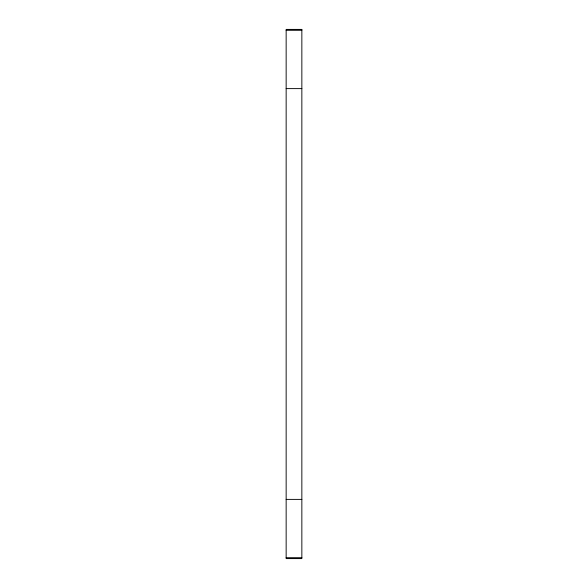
<?xml version="1.0" encoding="UTF-8"?>
<svg xmlns="http://www.w3.org/2000/svg" width="588" height="588" viewBox="0 0 588 588"><rect width="100%" height="100%" fill="white"/><g stroke="black" fill="none" stroke-linecap="round" stroke-linejoin="round"><path stroke-width="0.88" d="M286.15 30.297L301.85 30.297M286.15 88.612L301.85 88.612M286.15 499.388L301.85 499.388M286.15 557.703L301.85 557.703M301.85 29.4L286.15 29.4L286.15 558.6L301.85 558.6L301.85 29.4"/></g></svg>
